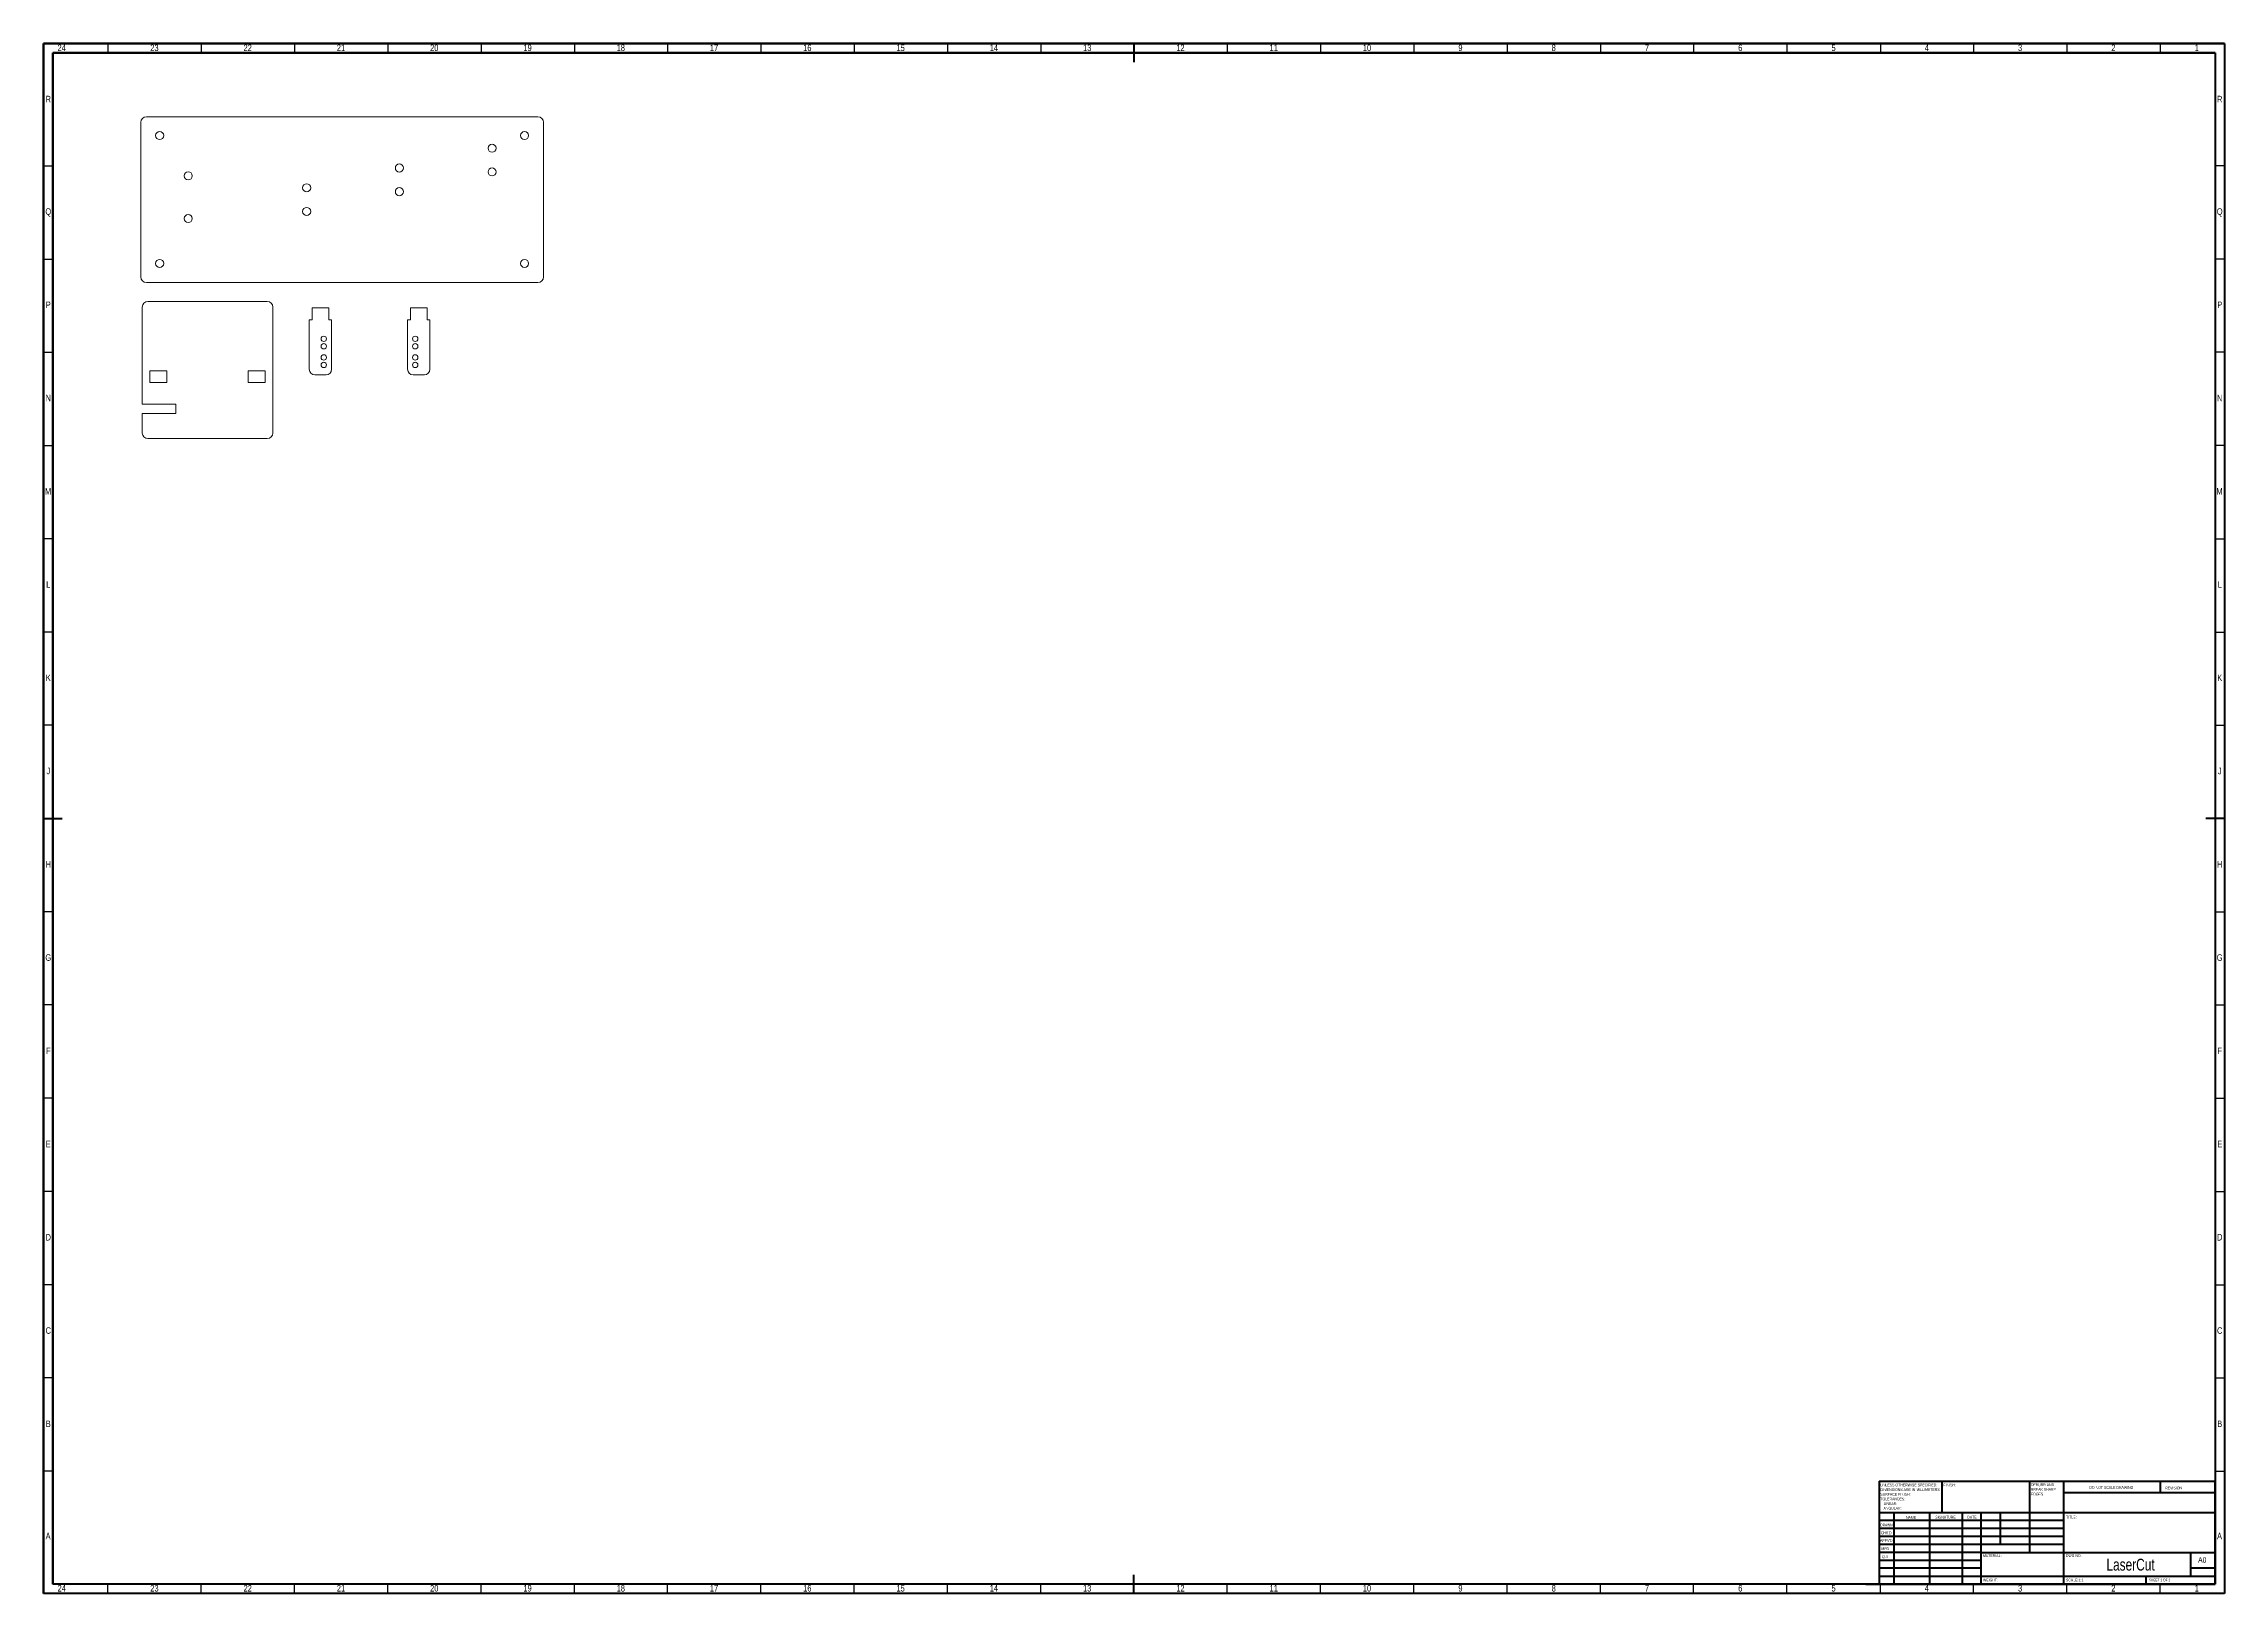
# Model space of a CAD drawing. Header units: millimetres. Extents: x 15 to 1184, y 5 to 836.
import ezdxf

# ---------------------------------------------------------------- set-up
doc = ezdxf.new("R2010")
doc.units = ezdxf.units.MM
doc.styles.add('SLDTEXTSTYLE0', font='TXT', dxfattribs={"width": 0.75})
doc.styles.add('SLDTEXTSTYLE1', font='TXT', dxfattribs={"width": 0.686449})
doc.styles.add('SLDTEXTSTYLE2', font='TXT', dxfattribs={"width": 0.6875})

# ---------------------------------------------------------------- blocks, each defined once
blk = doc.blocks.new('SW_NOTE_0')
at = {"color": 0, "linetype": 'Continuous', "lineweight": 0, "char_height": 1.5, "attachment_point": 1, "style": 'SLDTEXTSTYLE0'}
for s, insert in [('UNLESS OTHERWISE SPECIFIED:', (0, 1.9)), ('TOLERANCES:', (0, -5.6)), ('DIMENSIONS ARE IN MILLIMETERS', (0, -0.6)), ('SURFACE FINISH:', (0, -3.1)), ('ANGULAR:', (1.7, -10.6)), ('LINEAR:', (1.7, -8.1))]:
    blk.add_mtext(s, dxfattribs=dict(at, insert=insert))
blk = doc.blocks.new('SW_NOTE_1')
at = {"color": 0, "linetype": 'Continuous', "lineweight": 0, "char_height": 1.5, "attachment_point": 1, "style": 'SLDTEXTSTYLE0'}
for s, insert in [('DEBURR AND', (0, 1.9)), ('BREAK SHARP', (0, -0.6)), ('EDGES', (0, -3.1))]:
    blk.add_mtext(s, dxfattribs=dict(at, insert=insert))

msp = doc.modelspace()

# ---------------------------------------------------------------- linework, layer by layer
at = {"color": 7, "linetype": 'Continuous', "lineweight": 60}
for p, q in [((15, 836), (1184, 836)), ((15, 5), (15, 836)), ((15, 836), (15, 5)), ((1184, 836), (15, 836)), ((20, 831), (1179, 831)), ((20, 10), (20, 831)), ((20, 831), (20, 10)), ((1179, 831), (20, 831)), ((599.5, 836), (599.5, 826)), ((599.5, 836), (599.5, 826)), ((1179, 831), (1179, 10)), ((1184, 836), (1184, 5)), ((15, 420.5), (25, 420.5)), ((15, 420.5), (25, 420.5)), ((1184, 420.5), (1174, 420.5)), ((1179, 10), (1179, 65.2)), ((1179, 65.2), (1179, 10)), ((599.5, 5), (599.5, 15)), ((1184, 5), (15, 5)), ((1179, 10), (20, 10)), ((991.8, 10), (1179, 10))]:
    msp.add_line(p, q, dxfattribs=at)
at = {"color": 7, "linetype": 'Continuous', "lineweight": 30}
for p, q in [((49.5, 836), (49.5, 831)), ((99.5, 836), (99.5, 831)), ((149.5, 836), (149.5, 831)), ((199.5, 836), (199.5, 831)), ((249.5, 836), (249.5, 831)), ((299.5, 836), (299.5, 831)), ((349.5, 836), (349.5, 831)), ((399.5, 836), (399.5, 831)), ((449.5, 836), (449.5, 831)), ((499.5, 836), (499.5, 831)), ((549.5, 836), (549.5, 831)), ((649.5, 836), (649.5, 831)), ((699.5, 836), (699.5, 831)), ((749.5, 836), (749.5, 831)), ((799.5, 836), (799.5, 831)), ((849.5, 836), (849.5, 831)), ((899.5, 836), (899.5, 831)), ((949.5, 836), (949.5, 831)), ((999.6, 836), (999.6, 831)), ((1049.5, 836), (1049.5, 831)), ((1099.5, 836), (1099.5, 831)), ((1149.5, 836), (1149.5, 831)), ((15, 770.5), (20, 770.5)), ((1184, 770.5), (1179, 770.5)), ((15, 720.5), (20, 720.5)), ((1184, 720.5), (1179, 720.5)), ((15, 670.5), (20, 670.5)), ((1184, 670.5), (1179, 670.5)), ((15, 620.5), (20, 620.5)), ((1184, 620.5), (1179, 620.5)), ((20, 570.5), (15, 570.5)), ((1179, 570.5), (1184, 570.5)), ((20, 520.5), (15, 520.5)), ((1179, 520.5), (1184, 520.5)), ((20, 470.5), (15, 470.5)), ((1179, 470.5), (1184, 470.5)), ((20, 370.5), (15, 370.5)), ((1179, 370.5), (1184, 370.5)), ((20, 320.5), (15, 320.5)), ((1179, 320.5), (1184, 320.5)), ((20, 270.5), (15, 270.5)), ((1179, 270.5), (1184, 270.5)), ((20, 220.5), (15, 220.5)), ((1179, 220.5), (1184, 220.5)), ((20, 170.5), (15, 170.5)), ((1179, 170.5), (1184, 170.5)), ((20, 120.5), (15, 120.5)), ((1179, 120.5), (1184, 120.5)), ((20, 70.5), (15, 70.5)), ((1179, 70.5), (1184, 70.5)), ((49.5, 5), (49.5, 10)), ((99.5, 5), (99.5, 10)), ((149.5, 5), (149.5, 10)), ((199.5, 5), (199.5, 10)), ((249.5, 5), (249.5, 10)), ((299.5, 5), (299.5, 10)), ((349.5, 5), (349.5, 10)), ((399.5, 5), (399.5, 10)), ((449.5, 5), (449.5, 10)), ((499.5, 5), (499.5, 10)), ((549.5, 5), (549.5, 10)), ((649.5, 5), (649.5, 10)), ((699.5, 5), (699.5, 10)), ((749.5, 5), (749.5, 10)), ((799.5, 5), (799.5, 10)), ((849.5, 5), (849.5, 10)), ((899.5, 5), (899.5, 10)), ((949.5, 5), (949.5, 10)), ((999.6, 5), (999.6, 10)), ((1049.5, 5), (1049.5, 10)), ((1099.5, 5), (1099.5, 10)), ((1149.5, 5), (1149.5, 10))]:
    msp.add_line(p, q, dxfattribs=at)
at = {"color": 7, "linetype": 'Continuous', "lineweight": 15}
for p, q in [((280, 796.8), (70.1, 796.8)), ((67.1, 793.8), (67.1, 710.9)), ((283, 710.9), (283, 793.8)), ((70.1, 707.9), (280, 707.9)), ((67.9, 694.7), (67.9, 642.7)), ((134.9, 697.7), (70.9, 697.7)), ((137.9, 627.2), (137.9, 694.7)), ((158.9, 694.3), (158.9, 687.9)), ((167.9, 694.3), (158.9, 694.3)), ((167.9, 687.9), (167.9, 694.3)), ((211.6, 694.3), (211.6, 687.9)), ((220.6, 694.3), (211.6, 694.3)), ((220.6, 687.9), (220.6, 694.3)), ((157.4, 687.9), (157.4, 661.4)), ((158.9, 687.9), (157.4, 687.9)), ((169.4, 687.9), (167.9, 687.9)), ((169.4, 661.4), (169.4, 687.9)), ((210.1, 687.9), (210.1, 661.4)), ((211.6, 687.9), (210.1, 687.9)), ((222.1, 687.9), (220.6, 687.9)), ((222.1, 661.4), (222.1, 687.9)), ((163.8, 677.7), (163.8, 677.7)), ((163.8, 673.7), (163.8, 673.7)), ((163.8, 667.7), (163.8, 667.7)), ((166.7, 677.7), (166.7, 677.7)), ((166.7, 673.7), (166.7, 673.7)), ((166.7, 667.7), (166.7, 667.7)), ((212.8, 677.7), (212.8, 677.7)), ((212.8, 673.7), (212.8, 673.7)), ((212.8, 667.7), (212.8, 667.7)), ((215.7, 677.7), (215.7, 677.7)), ((215.7, 673.7), (215.7, 673.7)), ((215.7, 667.7), (215.7, 667.7)), ((81, 660.5), (72, 660.5)), ((72, 660.5), (72, 654.2)), ((81, 654.2), (81, 660.5)), ((124.7, 660.5), (124.7, 654.2)), ((133.7, 660.5), (124.7, 660.5)), ((133.7, 654.2), (133.7, 660.5)), ((160.4, 658.4), (166.4, 658.4)), ((163.8, 663.7), (163.8, 663.7)), ((166.7, 663.7), (166.7, 663.7)), ((212.8, 663.7), (212.8, 663.7)), ((213.1, 658.4), (219.1, 658.4)), ((215.7, 663.7), (215.7, 663.7)), ((72, 654.2), (81, 654.2)), ((124.7, 654.2), (133.7, 654.2)), ((85.9, 642.7), (67.9, 642.7)), ((67.9, 637.7), (85.9, 637.7)), ((67.9, 637.7), (67.9, 627.2)), ((85.9, 637.7), (85.9, 642.7)), ((70.9, 624.2), (134.9, 624.2))]:
    msp.add_line(p, q, dxfattribs=at)
at = {"color": 7, "linetype": 'Continuous', "lineweight": 40}
for p, q in [((999, 65.2), (1179, 65.2)), ((999, 65.2), (999, 10)), ((1032.8, 48.2), (1032.8, 65.2)), ((1079.6, 65.2), (1079.6, 27)), ((1097.8, 65.2), (1097.8, 10)), ((1179, 58.9), (1097.8, 58.9)), ((1149.8, 58.9), (1149.8, 65.2)), ((1179, 48.2), (999, 48.2)), ((1006.8, 48.2), (1006.8, 10)), ((1026, 48.2), (1026, 10)), ((1043.4, 48.2), (1043.4, 10)), ((1053.6, 10), (1053.6, 48.2)), ((1064, 31.2), (1064, 48.2)), ((1097.8, 44), (999, 44)), ((1097.8, 39.8), (999, 39.8)), ((1097.8, 35.5), (999, 35.5)), ((1097.8, 31.2), (999, 31.2)), ((1053.6, 27), (999, 27)), ((1053.6, 27), (1179, 27)), ((1166, 14.2), (1166, 27)), ((1053.6, 22.7), (999, 22.7)), ((1053.6, 18.5), (999, 18.5)), ((999, 14.2), (1179, 14.2)), ((1142, 10), (1142, 14.2)), ((1179, 18.5), (1166, 18.5))]:
    msp.add_line(p, q, dxfattribs=at)
at = {"color": 7, "linetype": 'Continuous', "lineweight": 15}
for centre in [(77.2, 786.7), (272.8, 786.7), (255.4, 779.9), (92.5, 765.1), (156, 758.7), (205.7, 769.3), (255.4, 767.2), (156, 746), (205.7, 756.6), (92.5, 742.2), (77.2, 718.1), (272.8, 718.1)]:
    msp.add_circle(centre, 2.16, dxfattribs=at)
for centre, radius, start, end in [((70.1, 793.8), 3, 90, 180), ((280, 793.8), 3, 0, 90), ((70.1, 710.9), 3, 180, 270), ((280, 710.9), 3, 270, 0), ((70.9, 694.7), 3, 90, 180), ((134.9, 694.7), 3, 0, 90), ((165.2, 677.7), 1.45, 0, 180), ((214.2, 677.7), 1.45, 0, 180), ((165.2, 677.7), 1.45, 180, 0), ((165.2, 673.7), 1.45, 0, 180), ((165.2, 673.7), 1.45, 180, 0), ((165.2, 667.7), 1.45, 0, 180), ((165.2, 667.7), 1.45, 180, 0), ((214.2, 677.7), 1.45, 180, 0), ((214.2, 673.7), 1.45, 0, 180), ((214.2, 673.7), 1.45, 180, 0), ((214.2, 667.7), 1.45, 0, 180), ((214.2, 667.7), 1.45, 180, 0), ((160.4, 661.4), 3, 180, 270), ((165.2, 663.7), 1.45, 0, 180), ((165.2, 663.7), 1.45, 180, 0), ((166.4, 661.4), 3, 270, 0), ((213.1, 661.4), 3, 180, 270), ((214.2, 663.7), 1.45, 0, 180), ((214.2, 663.7), 1.45, 180, 0), ((219.1, 661.4), 3, 270, 0), ((70.9, 627.2), 3, 180, 270), ((134.9, 627.2), 3, 270, 0)]:
    msp.add_arc(centre, radius, start, end, dxfattribs=at)

# ---------------------------------------------------------------- block references
at = {"color": 7, "linetype": 'Continuous', "lineweight": 0}
for name, p in [('SW_NOTE_0', (999.6, 62)), ('SW_NOTE_1', (1080.3, 62.1))]:
    msp.add_blockref(name, p, dxfattribs=at)

# ---------------------------------------------------------------- texts
for s, insert, char_height, attachment_point, style in [('24', (24.7, 835.5), 3.5, 2, 'SLDTEXTSTYLE0'), ('23', (74.4, 835.5), 3.5, 2, 'SLDTEXTSTYLE0'), ('22', (124.4, 835.5), 3.5, 2, 'SLDTEXTSTYLE0'), ('21', (174.4, 835.5), 3.5, 2, 'SLDTEXTSTYLE0'), ('20', (224.4, 835.5), 3.5, 2, 'SLDTEXTSTYLE0'), ('19', (274.4, 835.5), 3.5, 2, 'SLDTEXTSTYLE0'), ('18', (324.4, 835.5), 3.5, 2, 'SLDTEXTSTYLE0'), ('17', (374.4, 835.5), 3.5, 2, 'SLDTEXTSTYLE0'), ('16', (424.4, 835.5), 3.5, 2, 'SLDTEXTSTYLE0'), ('15', (474.4, 835.5), 3.5, 2, 'SLDTEXTSTYLE0'), ('14', (524.4, 835.5), 3.5, 2, 'SLDTEXTSTYLE0'), ('13', (574.4, 835.5), 3.5, 2, 'SLDTEXTSTYLE0'), ('12', (624.4, 835.5), 3.5, 2, 'SLDTEXTSTYLE0'), ('11', (674.4, 835.5), 3.5, 2, 'SLDTEXTSTYLE0'), ('10', (724.4, 835.5), 3.5, 2, 'SLDTEXTSTYLE0'), ('9', (774.5, 835.5), 3.5, 2, 'SLDTEXTSTYLE0'), ('8', (824.5, 835.5), 3.5, 2, 'SLDTEXTSTYLE0'), ('7', (874.5, 835.5), 3.5, 2, 'SLDTEXTSTYLE0'), ('6', (924.5, 835.5), 3.5, 2, 'SLDTEXTSTYLE0'), ('5', (974.5, 835.5), 3.5, 2, 'SLDTEXTSTYLE0'), ('4', (1024.5, 835.5), 3.5, 2, 'SLDTEXTSTYLE0'), ('3', (1074.5, 835.5), 3.5, 2, 'SLDTEXTSTYLE0'), ('2', (1124.5, 835.5), 3.5, 2, 'SLDTEXTSTYLE0'), ('1', (1169.2, 835.5), 3.5, 2, 'SLDTEXTSTYLE0'), ('R', (17.5, 808), 3.5, 2, 'SLDTEXTSTYLE0'), ('R', (1181.5, 808), 3.5, 2, 'SLDTEXTSTYLE0'), ('Q', (17.5, 747.7), 3.5, 2, 'SLDTEXTSTYLE0'), ('Q', (1181.5, 747.7), 3.5, 2, 'SLDTEXTSTYLE0'), ('P', (17.5, 697.7), 3.5, 2, 'SLDTEXTSTYLE0'), ('P', (1181.5, 697.7), 3.5, 2, 'SLDTEXTSTYLE0'), ('N', (17.5, 647.7), 3.5, 2, 'SLDTEXTSTYLE0'), ('N', (1181.5, 647.7), 3.5, 2, 'SLDTEXTSTYLE0'), ('M', (17.4, 597.7), 3.5, 2, 'SLDTEXTSTYLE0'), ('M', (1181.4, 597.7), 3.5, 2, 'SLDTEXTSTYLE0'), ('L', (17.5, 547.7), 3.5, 2, 'SLDTEXTSTYLE0'), ('L', (1181.5, 547.7), 3.5, 2, 'SLDTEXTSTYLE0'), ('K', (17.5, 497.7), 3.5, 2, 'SLDTEXTSTYLE0'), ('K', (1181.5, 497.7), 3.5, 2, 'SLDTEXTSTYLE0'), ('J', (17.5, 447.7), 3.5, 2, 'SLDTEXTSTYLE0'), ('J', (1181.5, 447.7), 3.5, 2, 'SLDTEXTSTYLE0'), ('H', (17.5, 397.7), 3.5, 2, 'SLDTEXTSTYLE0'), ('H', (1181.5, 397.7), 3.5, 2, 'SLDTEXTSTYLE0'), ('G', (17.5, 347.7), 3.5, 2, 'SLDTEXTSTYLE0'), ('G', (1181.5, 347.7), 3.5, 2, 'SLDTEXTSTYLE0'), ('F', (17.5, 297.7), 3.5, 2, 'SLDTEXTSTYLE0'), ('F', (1181.5, 297.7), 3.5, 2, 'SLDTEXTSTYLE0'), ('E', (17.5, 247.7), 3.5, 2, 'SLDTEXTSTYLE0'), ('E', (1181.5, 247.7), 3.5, 2, 'SLDTEXTSTYLE0'), ('D', (17.5, 197.7), 3.5, 2, 'SLDTEXTSTYLE0'), ('D', (1181.5, 197.7), 3.5, 2, 'SLDTEXTSTYLE0'), ('C', (17.5, 147.7), 3.5, 2, 'SLDTEXTSTYLE0'), ('C', (1181.5, 147.7), 3.5, 2, 'SLDTEXTSTYLE0'), ('B', (17.5, 97.7), 3.5, 2, 'SLDTEXTSTYLE0'), ('B', (1181.5, 97.7), 3.5, 2, 'SLDTEXTSTYLE0'), ('FINISH:', (1033.4, 63.9), 1.5, 1, 'SLDTEXTSTYLE0'), ('DO NOT SCALE DRAWING', (1111.6, 62.5), 1.5, 1, 'SLDTEXTSTYLE0'), ('REVISION', (1152.3, 62.3), 1.5, 1, 'SLDTEXTSTYLE0'), ('A', (17.4, 37.5), 3.5, 2, 'SLDTEXTSTYLE0'), ('DRAWN', (999.6, 42.4), 1.5, 1, 'SLDTEXTSTYLE1'), ("CHK'D", (999.9, 38.2), 1.5, 1, 'SLDTEXTSTYLE0'), ('NAME', (1013.3, 46.5), 1.5, 1, 'SLDTEXTSTYLE0'), ('SIGNATURE', (1029, 46.6), 1.5, 1, 'SLDTEXTSTYLE0'), ('DATE', (1046.2, 46.6), 1.5, 1, 'SLDTEXTSTYLE0'), ('TITLE:', (1099.1, 46.6), 1.5, 1, 'SLDTEXTSTYLE0'), ('A', (1181.4, 37.5), 3.5, 2, 'SLDTEXTSTYLE0'), ("APPV'D", (999.4, 34.1), 1.5, 1, 'SLDTEXTSTYLE0'), ('MFG', (1000.1, 29.7), 1.5, 1, 'SLDTEXTSTYLE0'), ('Q.A', (1000.5, 25.5), 1.5, 1, 'SLDTEXTSTYLE0'), ('MATERIAL:', (1054.6, 26), 1.5, 1, 'SLDTEXTSTYLE0'), ('DWG NO.', (1099, 26), 1.5, 1, 'SLDTEXTSTYLE0'), ('LaserCut', (1133.7, 23.6), 6.35, 2, 'SLDTEXTSTYLE0'), ('A0', (1169.9, 24.4), 2.91, 1, 'SLDTEXTSTYLE0'), ('WEIGHT:', (1054.6, 12.9), 1.5, 1, 'SLDTEXTSTYLE0'), ('SCALE:1:1', (1099.1, 12.9), 1.5, 1, 'SLDTEXTSTYLE0'), ('SHEET 1 OF 1', (1143.5, 12.9), 1.5, 1, 'SLDTEXTSTYLE2'), ('24', (24.7, 9.5), 3.5, 2, 'SLDTEXTSTYLE0'), ('23', (74.4, 9.5), 3.5, 2, 'SLDTEXTSTYLE0'), ('22', (124.4, 9.5), 3.5, 2, 'SLDTEXTSTYLE0'), ('21', (174.4, 9.5), 3.5, 2, 'SLDTEXTSTYLE0'), ('20', (224.4, 9.5), 3.5, 2, 'SLDTEXTSTYLE0'), ('19', (274.4, 9.5), 3.5, 2, 'SLDTEXTSTYLE0'), ('18', (324.4, 9.5), 3.5, 2, 'SLDTEXTSTYLE0'), ('17', (374.4, 9.5), 3.5, 2, 'SLDTEXTSTYLE0'), ('16', (424.4, 9.5), 3.5, 2, 'SLDTEXTSTYLE0'), ('15', (474.4, 9.5), 3.5, 2, 'SLDTEXTSTYLE0'), ('14', (524.4, 9.5), 3.5, 2, 'SLDTEXTSTYLE0'), ('13', (574.4, 9.5), 3.5, 2, 'SLDTEXTSTYLE0'), ('12', (624.4, 9.5), 3.5, 2, 'SLDTEXTSTYLE0'), ('11', (674.4, 9.5), 3.5, 2, 'SLDTEXTSTYLE0'), ('10', (724.4, 9.5), 3.5, 2, 'SLDTEXTSTYLE0'), ('9', (774.5, 9.5), 3.5, 2, 'SLDTEXTSTYLE0'), ('8', (824.5, 9.5), 3.5, 2, 'SLDTEXTSTYLE0'), ('7', (874.5, 9.5), 3.5, 2, 'SLDTEXTSTYLE0'), ('6', (924.5, 9.5), 3.5, 2, 'SLDTEXTSTYLE0'), ('5', (974.5, 9.5), 3.5, 2, 'SLDTEXTSTYLE0'), ('4', (1024.5, 9.5), 3.5, 2, 'SLDTEXTSTYLE0'), ('3', (1074.5, 9.5), 3.5, 2, 'SLDTEXTSTYLE0'), ('2', (1124.5, 9.5), 3.5, 2, 'SLDTEXTSTYLE0'), ('1', (1169.2, 9.5), 3.5, 2, 'SLDTEXTSTYLE0')]:
    msp.add_mtext(s, dxfattribs=dict(at, insert=insert, char_height=char_height, attachment_point=attachment_point, style=style))

doc.saveas('drawing.dxf')
